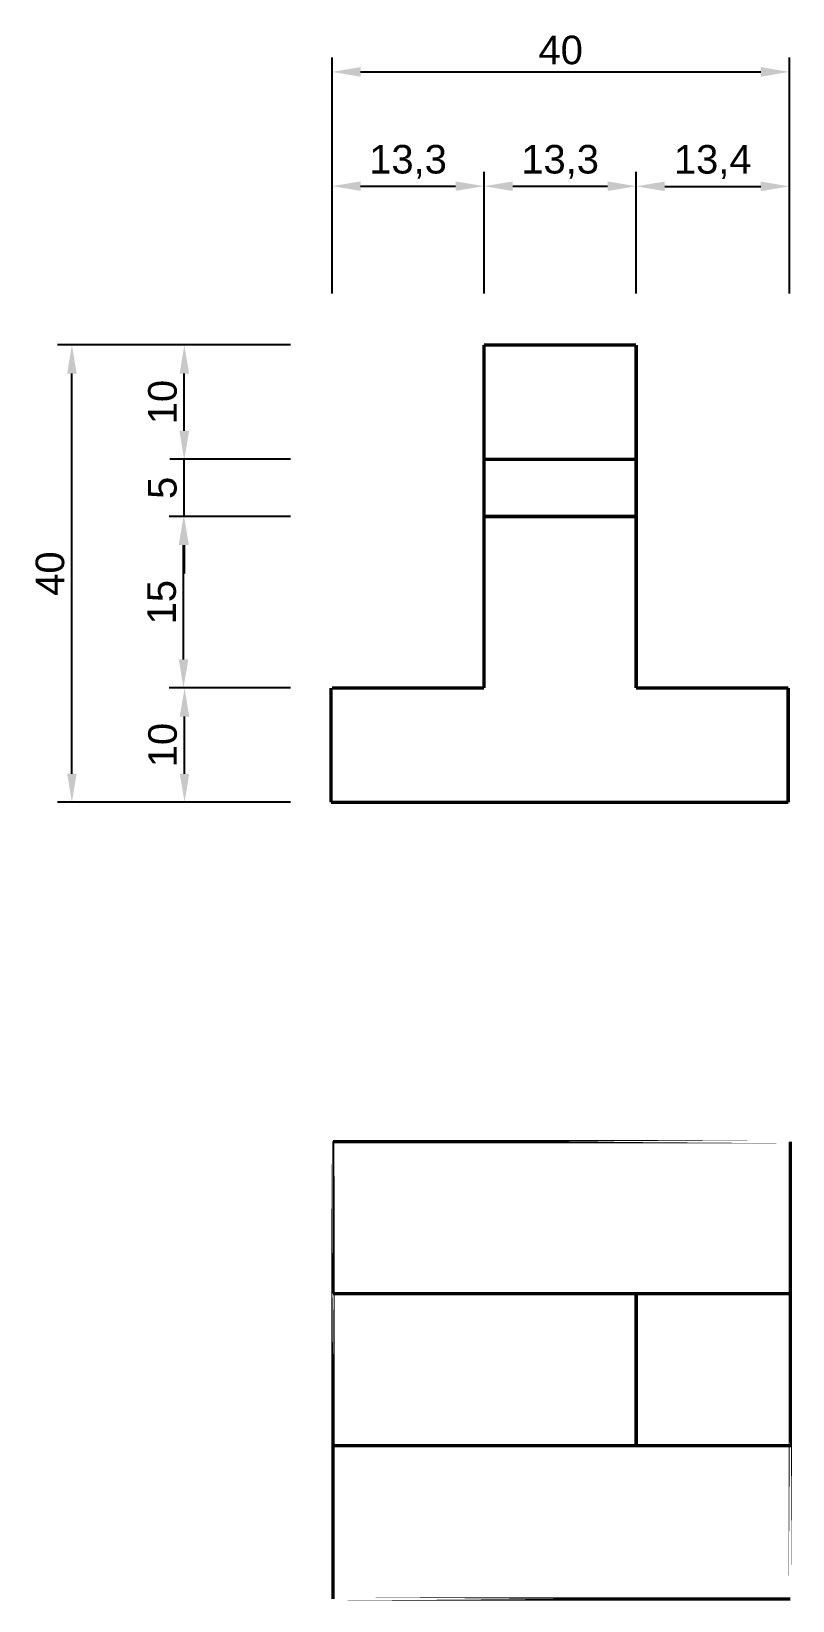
# Model space of a CAD drawing. Header units: millimetres. Extents: x 2924 to 2990, y 1680 to 1817.
import ezdxf

# ---------------------------------------------------------------- set-up
doc = ezdxf.new("R2010")
doc.units = ezdxf.units.MM
doc.styles.get("Standard").update_dxf_attribs({"font": 'arial.ttf'})
doc.dimstyles.new('ISO-25', dxfattribs={"dimtxt": 2.5, "dimasz": 2.5, "dimexe": 1.25, "dimexo": 0.625, "dimtad": 1, "dimtxsty": 'Standard', "dimcen": 2.5, "dimadec": 0, "dimazin": 0, "dimtfac": 1, "dimtmove": 0, "dimatfit": 3, "dimfxl": 1, "dimarcsym": 0})

# ---------------------------------------------------------------- blocks, each defined once
blk = doc.blocks.new('*D8')
at = {"color": 0, "lineweight": -2, "transparency": 16777216}
for p, q in [((2946.32, 1789.72), (2925.95, 1789.72)), ((2927.2, 1752.22), (2927.2, 1787.22)), ((2946.32, 1749.72), (2925.95, 1749.72))]:
    blk.add_line(p, q, dxfattribs=at)
at = {"color": 0, "transparency": 16777216}
for points in [[(2926.78, 1787.22), (2927.61, 1787.22), (2927.2, 1789.72)], [(2926.78, 1752.22), (2927.61, 1752.22), (2927.2, 1749.72)]]:
    blk.add_solid(points, dxfattribs=at)
at = {"layer": 'Defpoints', "color": 0, "transparency": 16777216}
for p in [(2927.2, 1789.72), (2946.95, 1789.72), (2946.95, 1749.72)]:
    blk.add_point(p, dxfattribs=at)
at = {"color": 0, "transparency": 16777216, "insert": (2925.29, 1769.72), "char_height": 2.5, "attachment_point": 5, "rotation": 90}
blk.add_mtext('40', dxfattribs=at)
blk = doc.blocks.new('*D10')
at = {"color": 0, "lineweight": -2, "transparency": 16777216}
for p, q in [((2949.95, 1794.23), (2949.95, 1814.85)), ((2989.95, 1794.23), (2989.95, 1814.85)), ((2952.45, 1813.6), (2987.45, 1813.6))]:
    blk.add_line(p, q, dxfattribs=at)
at = {"color": 0, "transparency": 16777216}
for points in [[(2952.45, 1814.02), (2952.45, 1813.18), (2949.95, 1813.6)], [(2987.45, 1814.02), (2987.45, 1813.18), (2989.95, 1813.6)]]:
    blk.add_solid(points, dxfattribs=at)
at = {"layer": 'Defpoints', "color": 0, "transparency": 16777216}
for p in [(2989.95, 1813.6), (2949.95, 1793.61), (2989.95, 1793.61)]:
    blk.add_point(p, dxfattribs=at)
at = {"color": 0, "transparency": 16777216, "insert": (2969.95, 1815.5), "char_height": 2.5, "attachment_point": 5}
blk.add_mtext('40', dxfattribs=at)
blk = doc.blocks.new('*D11')
at = {"color": 0, "lineweight": -2, "transparency": 16777216}
for p, q in [((2946.32, 1759.72), (2935.8, 1759.72)), ((2937.05, 1752.22), (2937.05, 1757.22)), ((2946.32, 1749.72), (2935.8, 1749.72))]:
    blk.add_line(p, q, dxfattribs=at)
at = {"color": 0, "transparency": 16777216}
for points in [[(2936.63, 1757.22), (2937.46, 1757.22), (2937.05, 1759.72)], [(2936.63, 1752.22), (2937.46, 1752.22), (2937.05, 1749.72)]]:
    blk.add_solid(points, dxfattribs=at)
at = {"layer": 'Defpoints', "color": 0, "transparency": 16777216}
for p in [(2937.05, 1759.72), (2946.95, 1759.72), (2946.95, 1749.72)]:
    blk.add_point(p, dxfattribs=at)
at = {"color": 0, "transparency": 16777216, "insert": (2935.14, 1754.72), "char_height": 2.5, "attachment_point": 5, "rotation": 90}
blk.add_mtext('10', dxfattribs=at)
blk = doc.blocks.new('*D12')
at = {"color": 0, "lineweight": -2, "transparency": 16777216}
for p, q in [((2946.32, 1774.72), (2935.71, 1774.72)), ((2936.96, 1762.22), (2936.96, 1772.22)), ((2946.32, 1759.72), (2935.71, 1759.72))]:
    blk.add_line(p, q, dxfattribs=at)
at = {"color": 0, "transparency": 16777216}
for points in [[(2936.54, 1772.22), (2937.38, 1772.22), (2936.96, 1774.72)], [(2936.54, 1762.22), (2937.38, 1762.22), (2936.96, 1759.72)]]:
    blk.add_solid(points, dxfattribs=at)
at = {"layer": 'Defpoints', "color": 0, "transparency": 16777216}
for p in [(2936.96, 1774.72), (2946.95, 1774.72), (2946.95, 1759.72)]:
    blk.add_point(p, dxfattribs=at)
at = {"color": 0, "transparency": 16777216, "insert": (2935.06, 1767.22), "char_height": 2.5, "attachment_point": 5, "rotation": 90}
blk.add_mtext('15', dxfattribs=at)
blk = doc.blocks.new('*D13')
at = {"color": 0, "lineweight": -2, "transparency": 16777216}
for p, q in [((2937.01, 1782.22), (2937.01, 1784.72)), ((2946.32, 1779.72), (2935.76, 1779.72)), ((2937.01, 1774.72), (2937.01, 1779.72)), ((2946.32, 1774.72), (2935.76, 1774.72)), ((2937.01, 1772.22), (2937.01, 1769.72))]:
    blk.add_line(p, q, dxfattribs=at)
at = {"color": 0, "transparency": 16777216}
for points in [[(2936.6, 1782.22), (2937.43, 1782.22), (2937.01, 1779.72)], [(2936.6, 1772.22), (2937.43, 1772.22), (2937.01, 1774.72)]]:
    blk.add_solid(points, dxfattribs=at)
at = {"layer": 'Defpoints', "color": 0, "transparency": 16777216}
for p in [(2937.01, 1779.72), (2946.95, 1779.72), (2946.95, 1774.72)]:
    blk.add_point(p, dxfattribs=at)
at = {"color": 0, "transparency": 16777216, "insert": (2935.12, 1777.22), "char_height": 2.5, "attachment_point": 5, "rotation": 90}
blk.add_mtext('5', dxfattribs=at)
blk = doc.blocks.new('*D14')
at = {"color": 0, "lineweight": -2, "transparency": 16777216}
for p, q in [((2946.32, 1789.72), (2935.78, 1789.72)), ((2937.03, 1782.22), (2937.03, 1787.22)), ((2946.32, 1779.72), (2935.78, 1779.72))]:
    blk.add_line(p, q, dxfattribs=at)
at = {"color": 0, "transparency": 16777216}
for points in [[(2936.62, 1787.22), (2937.45, 1787.22), (2937.03, 1789.72)], [(2936.62, 1782.22), (2937.45, 1782.22), (2937.03, 1779.72)]]:
    blk.add_solid(points, dxfattribs=at)
at = {"layer": 'Defpoints', "color": 0, "transparency": 16777216}
for p in [(2937.03, 1789.72), (2946.95, 1789.72), (2946.95, 1779.72)]:
    blk.add_point(p, dxfattribs=at)
at = {"color": 0, "transparency": 16777216, "insert": (2935.13, 1784.72), "char_height": 2.5, "attachment_point": 5, "rotation": 90}
blk.add_mtext('10', dxfattribs=at)
blk = doc.blocks.new('*D17')
at = {"color": 0, "lineweight": -2, "transparency": 16777216}
for p, q in [((2949.95, 1794.23), (2949.95, 1804.86)), ((2963.25, 1794.23), (2963.25, 1804.86)), ((2952.45, 1803.61), (2960.75, 1803.61))]:
    blk.add_line(p, q, dxfattribs=at)
at = {"color": 0, "transparency": 16777216}
for points in [[(2952.45, 1804.02), (2952.45, 1803.19), (2949.95, 1803.61)], [(2960.75, 1804.02), (2960.75, 1803.19), (2963.25, 1803.61)]]:
    blk.add_solid(points, dxfattribs=at)
at = {"layer": 'Defpoints', "color": 0, "transparency": 16777216}
for p in [(2963.25, 1803.61), (2949.95, 1793.61), (2963.25, 1793.61)]:
    blk.add_point(p, dxfattribs=at)
at = {"color": 0, "transparency": 16777216, "insert": (2956.6, 1805.73), "char_height": 2.5, "attachment_point": 5}
blk.add_mtext('13,3', dxfattribs=at)
blk = doc.blocks.new('*D18')
at = {"color": 0, "lineweight": -2, "transparency": 16777216}
for p, q in [((2963.25, 1794.23), (2963.25, 1804.85)), ((2976.55, 1794.23), (2976.55, 1804.85)), ((2965.75, 1803.6), (2974.05, 1803.6))]:
    blk.add_line(p, q, dxfattribs=at)
at = {"color": 0, "transparency": 16777216}
for points in [[(2965.75, 1804.02), (2965.75, 1803.18), (2963.25, 1803.6)], [(2974.05, 1804.02), (2974.05, 1803.18), (2976.55, 1803.6)]]:
    blk.add_solid(points, dxfattribs=at)
at = {"layer": 'Defpoints', "color": 0, "transparency": 16777216}
for p in [(2976.55, 1803.6), (2963.25, 1793.61), (2976.55, 1793.61)]:
    blk.add_point(p, dxfattribs=at)
at = {"color": 0, "transparency": 16777216, "insert": (2969.9, 1805.73), "char_height": 2.5, "attachment_point": 5}
blk.add_mtext('13,3', dxfattribs=at)
blk = doc.blocks.new('*D19')
at = {"color": 0, "lineweight": -2, "transparency": 16777216}
for p, q in [((2976.55, 1794.23), (2976.55, 1804.84)), ((2989.95, 1794.23), (2989.95, 1804.84)), ((2979.05, 1803.59), (2987.45, 1803.59))]:
    blk.add_line(p, q, dxfattribs=at)
at = {"color": 0, "transparency": 16777216}
for points in [[(2979.05, 1804.01), (2979.05, 1803.17), (2976.55, 1803.59)], [(2987.45, 1804.01), (2987.45, 1803.17), (2989.95, 1803.59)]]:
    blk.add_solid(points, dxfattribs=at)
at = {"layer": 'Defpoints', "color": 0, "transparency": 16777216}
for p in [(2989.95, 1803.59), (2976.55, 1793.61), (2989.95, 1793.61)]:
    blk.add_point(p, dxfattribs=at)
at = {"color": 0, "transparency": 16777216, "insert": (2983.25, 1805.72), "char_height": 2.5, "attachment_point": 5}
blk.add_mtext('13,4', dxfattribs=at)

msp = doc.modelspace()

# ---------------------------------------------------------------- linework, layer by layer
for p, q in [((2963.249, 1789.716), (2963.249, 1779.716)), ((2976.549, 1779.716), (2976.549, 1774.716)), ((2976.549, 1779.716), (2976.549, 1774.716)), ((2950.038, 1720.044), (2950.038, 1706.744)), ((2990.038, 1706.744), (2990.084, 1693.444))]:
    msp.add_line(p, q)
at = {"const_width": 0.3}
for points in [[(2976.549, 1789.716), (2963.249, 1789.716)], [(2963.249, 1789.716), (2963.249, 1759.716)], [(2976.549, 1759.716), (2976.549, 1789.716)], [(2963.249, 1779.716), (2976.549, 1779.716)], [(2976.549, 1774.716), (2963.249, 1774.716)], [(2949.849, 1759.716), (2949.849, 1749.716)], [(2963.249, 1759.716), (2949.949, 1759.716)], [(2989.849, 1759.716), (2976.549, 1759.716)], [(2989.849, 1749.716), (2989.849, 1759.716)], [(2949.849, 1749.716), (2989.849, 1749.716)], [(2950.038, 1706.744), (2990.038, 1706.744)], [(2976.549, 1693.444), (2976.549, 1706.744)], [(2950.084, 1693.444), (2976.549, 1693.444)], [(2990.084, 1693.444), (2950.084, 1693.444)]]:
    msp.add_lwpolyline(points, dxfattribs=at)
for points in [[(2990.038, 1720.044), (2950.038, 1720.044)], [(2950.038, 1720.044), (2950.038, 1680.044)], [(2990.038, 1680.044), (2990.038, 1720.044)], [(2950.038, 1680.044), (2990.038, 1680.044)]]:
    msp.add_lwpolyline(points, close=True, dxfattribs=at)

# ---------------------------------------------------------------- dimensions: what is measured, and where the dimension line sits
for base, p1, p2, picture, middle in [((2989.949, 1813.601), (2949.949, 1793.609), (2989.949, 1793.609), '*D10', (2969.949, 1815.502)), ((2963.249, 1803.607), (2949.949, 1793.609), (2963.249, 1793.609), '*D17', (2956.599, 1805.734)), ((2976.549, 1803.601), (2963.249, 1793.609), (2976.549, 1793.609), '*D18', (2969.899, 1805.728)), ((2989.949, 1803.589), (2976.549, 1793.609), (2989.949, 1793.609), '*D19', (2983.249, 1805.716))]:
    dim = msp.add_linear_dim(base=base, p1=p1, p2=p2, dimstyle='ISO-25')
    dim.commit()
    dim.dimension.update_dxf_attribs({"geometry": picture, "text_midpoint": middle})
for base, p1, p2, picture, middle in [((2927.195, 1789.716), (2946.949, 1749.716), (2946.949, 1789.716), '*D8', (2925.294, 1769.716)), ((2937.033, 1789.716), (2946.949, 1779.716), (2946.949, 1789.716), '*D14', (2935.131, 1784.716)), ((2937.012, 1779.716), (2946.949, 1774.716), (2946.949, 1779.716), '*D13', (2935.116, 1777.216)), ((2936.959, 1774.716), (2946.949, 1759.716), (2946.949, 1774.716), '*D12', (2935.057, 1767.216)), ((2937.046, 1759.716), (2946.949, 1749.716), (2946.949, 1759.716), '*D11', (2935.144, 1754.716))]:
    dim = msp.add_linear_dim(base=base, p1=p1, p2=p2, angle=90, dimstyle='ISO-25')
    dim.commit()
    dim.dimension.update_dxf_attribs({"geometry": picture, "text_midpoint": middle})

doc.saveas('drawing.dxf')
